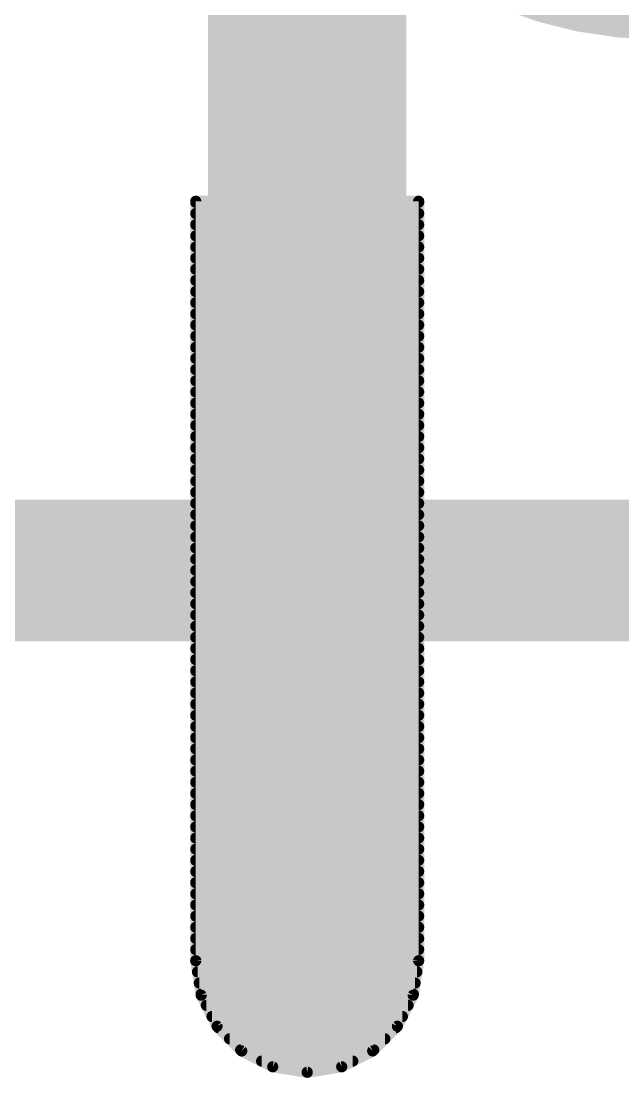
# Model space of a CAD drawing. Extents: x -5 to 103, y -6 to 58.
# Drawn here: x 17.123 to 17.663, y 25.175 to 26.122 of the extents above; entities that cross this region are included whole.
import ezdxf

# ---------------------------------------------------------------- set-up
doc = ezdxf.new("R2010")
doc.units = 0
for name, color, linetype in [('1', 12, 'CONTINUOUS'), ('21', 40, 'CONTINUOUS'), ('25', 40, 'CONTINUOUS')]:
    doc.layers.add(name, color=color, linetype=linetype)

# ---------------------------------------------------------------- blocks, each defined once
blk = doc.blocks.new('RECT')
blk.add_solid([(-0.5, -0.5), (0.5, -0.5), (-0.5, 0.5), (0.5, 0.5)])

msp = doc.modelspace()

# ---------------------------------------------------------------- linework, layer by layer
at = {"layer": '1'}
for points, const_width in [([(17.38, 25.53), (17.38, 27.286)], 0.1778), ([(17.48, 25.961), (17.28, 25.961)], 0.01), ([(17.28, 25.961), (17.28, 25.28)], 0.01), ([(17.28, 25.96), (17.48, 25.96)], 0.01), ([(17.48, 25.28), (17.48, 25.961)], 0.01), ([(17.28, 25.95), (17.48, 25.95)], 0.01), ([(17.28, 25.94), (17.48, 25.94)], 0.01), ([(17.28, 25.93), (17.48, 25.93)], 0.01), ([(17.28, 25.92), (17.48, 25.92)], 0.01), ([(17.28, 25.91), (17.48, 25.91)], 0.01), ([(17.28, 25.9), (17.48, 25.9)], 0.01), ([(17.28, 25.89), (17.48, 25.89)], 0.01), ([(17.28, 25.88), (17.48, 25.88)], 0.01), ([(17.28, 25.87), (17.48, 25.87)], 0.01), ([(17.28, 25.86), (17.48, 25.86)], 0.01), ([(17.28, 25.85), (17.48, 25.85)], 0.01), ([(17.28, 25.84), (17.48, 25.84)], 0.01), ([(17.28, 25.83), (17.48, 25.83)], 0.01), ([(17.28, 25.82), (17.48, 25.82)], 0.01), ([(17.28, 25.81), (17.48, 25.81)], 0.01), ([(17.28, 25.8), (17.48, 25.8)], 0.01), ([(17.28, 25.79), (17.48, 25.79)], 0.01), ([(17.28, 25.78), (17.48, 25.78)], 0.01), ([(17.28, 25.77), (17.48, 25.77)], 0.01), ([(17.28, 25.76), (17.48, 25.76)], 0.01), ([(17.28, 25.75), (17.48, 25.75)], 0.01), ([(17.28, 25.74), (17.48, 25.74)], 0.01), ([(17.28, 25.73), (17.48, 25.73)], 0.01), ([(17.28, 25.72), (17.48, 25.72)], 0.01), ([(17.28, 25.71), (17.48, 25.71)], 0.01), ([(17.28, 25.7), (17.48, 25.7)], 0.01), ([(17.28, 25.69), (17.48, 25.69)], 0.01), ([(17.28, 25.68), (17.48, 25.68)], 0.01), ([(17.28, 25.67), (17.48, 25.67)], 0.01), ([(17.28, 25.66), (17.48, 25.66)], 0.01), ([(17.28, 25.65), (17.48, 25.65)], 0.01), ([(17.28, 25.64), (17.48, 25.64)], 0.01), ([(17.28, 25.63), (17.48, 25.63)], 0.01), ([(17.28, 25.62), (17.48, 25.62)], 0.01), ([(17.28, 25.61), (17.48, 25.61)], 0.01), ([(17.28, 25.6), (17.48, 25.6)], 0.01), ([(17.28, 25.59), (17.48, 25.59)], 0.01), ([(17.28, 25.58), (17.48, 25.58)], 0.01), ([(17.28, 25.57), (17.48, 25.57)], 0.01), ([(17.28, 25.56), (17.48, 25.56)], 0.01), ([(17.28, 25.55), (17.48, 25.55)], 0.01), ([(17.28, 25.54), (17.48, 25.54)], 0.01), ([(17.28, 25.53), (17.48, 25.53)], 0.01), ([(17.28, 25.52), (17.48, 25.52)], 0.01), ([(17.28, 25.51), (17.48, 25.51)], 0.01), ([(17.28, 25.5), (17.48, 25.5)], 0.01), ([(17.28, 25.49), (17.48, 25.49)], 0.01), ([(17.28, 25.48), (17.48, 25.48)], 0.01), ([(17.28, 25.47), (17.48, 25.47)], 0.01), ([(17.28, 25.46), (17.48, 25.46)], 0.01), ([(17.28, 25.45), (17.48, 25.45)], 0.01), ([(17.28, 25.44), (17.48, 25.44)], 0.01), ([(17.28, 25.43), (17.48, 25.43)], 0.01), ([(17.28, 25.42), (17.48, 25.42)], 0.01), ([(17.28, 25.41), (17.48, 25.41)], 0.01), ([(17.28, 25.4), (17.48, 25.4)], 0.01), ([(17.28, 25.39), (17.48, 25.39)], 0.01), ([(17.28, 25.38), (17.48, 25.38)], 0.01), ([(17.28, 25.37), (17.48, 25.37)], 0.01), ([(17.28, 25.36), (17.48, 25.36)], 0.01), ([(17.28, 25.35), (17.48, 25.35)], 0.01), ([(17.28, 25.34), (17.48, 25.34)], 0.01), ([(17.28, 25.33), (17.48, 25.33)], 0.01), ([(17.28, 25.32), (17.48, 25.32)], 0.01), ([(17.28, 25.31), (17.48, 25.31)], 0.01), ([(17.28, 25.3), (17.48, 25.3)], 0.01), ([(17.28, 25.29), (17.48, 25.29)], 0.01), ([(17.28, 25.28), (17.2849, 25.2491)], 0.01), ([(17.28, 25.28), (17.48, 25.28)], 0.01), ([(17.4751, 25.2491), (17.48, 25.28)], 0.01), ([(17.2816, 25.27), (17.4784, 25.27)], 0.01), ([(17.2832, 25.26), (17.4768, 25.26)], 0.01), ([(17.2848, 25.25), (17.4752, 25.25)], 0.01), ([(17.2849, 25.2491), (17.2991, 25.2212)], 0.01), ([(17.4609, 25.2212), (17.4751, 25.2491)], 0.01), ([(17.2895, 25.24), (17.4705, 25.24)], 0.01), ([(17.2946, 25.23), (17.4654, 25.23)], 0.01), ([(17.2991, 25.2212), (17.3212, 25.1991)], 0.01), ([(17.3003, 25.22), (17.4597, 25.22)], 0.01), ([(17.4388, 25.1991), (17.4609, 25.2212)], 0.01), ([(17.3103, 25.21), (17.4497, 25.21)], 0.01), ([(17.3203, 25.2), (17.4397, 25.2)], 0.01), ([(17.3212, 25.1991), (17.3491, 25.1849)], 0.01), ([(17.4109, 25.1849), (17.4388, 25.1991)], 0.01), ([(17.3391, 25.19), (17.4209, 25.19)], 0.01), ([(17.3491, 25.1849), (17.38, 25.18)], 0.01), ([(17.38, 25.18), (17.4109, 25.1849)], 0.01)]:
    msp.add_lwpolyline(points, dxfattribs=dict(at, const_width=const_width))
for points, const_width in [([(17.28, 25.9635, 1), (17.28, 25.9585)], 0.005), ([(17.2825, 25.961, 1), (17.2775, 25.961)], 0.005), ([(17.28, 25.9625, 1), (17.28, 25.9575)], 0.005), ([(17.4825, 25.961, 1), (17.4775, 25.961)], 0.005), ([(17.48, 25.9585, 1), (17.48, 25.9635)], 0.005), ([(17.48, 25.9575, 1), (17.48, 25.9625)], 0.005), ([(17.28, 25.9525, 1), (17.28, 25.9475)], 0.005), ([(17.48, 25.9475, 1), (17.48, 25.9525)], 0.005), ([(17.28, 25.9425, 1), (17.28, 25.9375)], 0.005), ([(17.48, 25.9375, 1), (17.48, 25.9425)], 0.005), ([(17.28, 25.9325, 1), (17.28, 25.9275)], 0.005), ([(17.48, 25.9275, 1), (17.48, 25.9325)], 0.005), ([(17.28, 25.9225, 1), (17.28, 25.9175)], 0.005), ([(17.48, 25.9175, 1), (17.48, 25.9225)], 0.005), ([(17.28, 25.9125, 1), (17.28, 25.9075)], 0.005), ([(17.48, 25.9075, 1), (17.48, 25.9125)], 0.005), ([(17.28, 25.9025, 1), (17.28, 25.8975)], 0.005), ([(17.48, 25.8975, 1), (17.48, 25.9025)], 0.005), ([(17.28, 25.8925, 1), (17.28, 25.8875)], 0.005), ([(17.48, 25.8875, 1), (17.48, 25.8925)], 0.005), ([(17.28, 25.8825, 1), (17.28, 25.8775)], 0.005), ([(17.48, 25.8775, 1), (17.48, 25.8825)], 0.005), ([(17.28, 25.8725, 1), (17.28, 25.8675)], 0.005), ([(17.48, 25.8675, 1), (17.48, 25.8725)], 0.005), ([(17.28, 25.8625, 1), (17.28, 25.8575)], 0.005), ([(17.48, 25.8575, 1), (17.48, 25.8625)], 0.005), ([(17.28, 25.8525, 1), (17.28, 25.8475)], 0.005), ([(17.48, 25.8475, 1), (17.48, 25.8525)], 0.005), ([(17.28, 25.8425, 1), (17.28, 25.8375)], 0.005), ([(17.48, 25.8375, 1), (17.48, 25.8425)], 0.005), ([(17.28, 25.8325, 1), (17.28, 25.8275)], 0.005), ([(17.48, 25.8275, 1), (17.48, 25.8325)], 0.005), ([(17.28, 25.8225, 1), (17.28, 25.8175)], 0.005), ([(17.48, 25.8175, 1), (17.48, 25.8225)], 0.005), ([(17.28, 25.8125, 1), (17.28, 25.8075)], 0.005), ([(17.48, 25.8075, 1), (17.48, 25.8125)], 0.005), ([(17.28, 25.8025, 1), (17.28, 25.7975)], 0.005), ([(17.48, 25.7975, 1), (17.48, 25.8025)], 0.005), ([(17.28, 25.7925, 1), (17.28, 25.7875)], 0.005), ([(17.48, 25.7875, 1), (17.48, 25.7925)], 0.005), ([(17.28, 25.7825, 1), (17.28, 25.7775)], 0.005), ([(17.48, 25.7775, 1), (17.48, 25.7825)], 0.005), ([(17.28, 25.7725, 1), (17.28, 25.7675)], 0.005), ([(17.48, 25.7675, 1), (17.48, 25.7725)], 0.005), ([(17.28, 25.7625, 1), (17.28, 25.7575)], 0.005), ([(17.48, 25.7575, 1), (17.48, 25.7625)], 0.005), ([(17.28, 25.7525, 1), (17.28, 25.7475)], 0.005), ([(17.48, 25.7475, 1), (17.48, 25.7525)], 0.005), ([(17.28, 25.7425, 1), (17.28, 25.7375)], 0.005), ([(17.48, 25.7375, 1), (17.48, 25.7425)], 0.005), ([(17.28, 25.7325, 1), (17.28, 25.7275)], 0.005), ([(17.48, 25.7275, 1), (17.48, 25.7325)], 0.005), ([(17.28, 25.7225, 1), (17.28, 25.7175)], 0.005), ([(17.48, 25.7175, 1), (17.48, 25.7225)], 0.005), ([(17.28, 25.7125, 1), (17.28, 25.7075)], 0.005), ([(17.48, 25.7075, 1), (17.48, 25.7125)], 0.005), ([(17.28, 25.7025, 1), (17.28, 25.6975)], 0.005), ([(17.48, 25.6975, 1), (17.48, 25.7025)], 0.005), ([(17.28, 25.6925, 1), (17.28, 25.6875)], 0.005), ([(17.48, 25.6875, 1), (17.48, 25.6925)], 0.005), ([(17.28, 25.6825, 1), (17.28, 25.6775)], 0.005), ([(17.48, 25.6775, 1), (17.48, 25.6825)], 0.005), ([(17.28, 25.6725, 1), (17.28, 25.6675)], 0.005), ([(17.48, 25.6675, 1), (17.48, 25.6725)], 0.005), ([(17.28, 25.6625, 1), (17.28, 25.6575)], 0.005), ([(17.48, 25.6575, 1), (17.48, 25.6625)], 0.005), ([(17.28, 25.6525, 1), (17.28, 25.6475)], 0.005), ([(17.48, 25.6475, 1), (17.48, 25.6525)], 0.005), ([(17.28, 25.6425, 1), (17.28, 25.6375)], 0.005), ([(17.48, 25.6375, 1), (17.48, 25.6425)], 0.005), ([(17.28, 25.6325, 1), (17.28, 25.6275)], 0.005), ([(17.48, 25.6275, 1), (17.48, 25.6325)], 0.005), ([(17.28, 25.6225, 1), (17.28, 25.6175)], 0.005), ([(17.48, 25.6175, 1), (17.48, 25.6225)], 0.005), ([(17.28, 25.6125, 1), (17.28, 25.6075)], 0.005), ([(17.48, 25.6075, 1), (17.48, 25.6125)], 0.005), ([(17.28, 25.6025, 1), (17.28, 25.5975)], 0.005), ([(17.48, 25.5975, 1), (17.48, 25.6025)], 0.005), ([(17.28, 25.5925, 1), (17.28, 25.5875)], 0.005), ([(17.48, 25.5875, 1), (17.48, 25.5925)], 0.005), ([(17.28, 25.5825, 1), (17.28, 25.5775)], 0.005), ([(17.48, 25.5775, 1), (17.48, 25.5825)], 0.005), ([(17.28, 25.5725, 1), (17.28, 25.5675)], 0.005), ([(17.3356, 25.53, 1), (17.4245, 25.53)], 0.0889), ([(17.48, 25.5675, 1), (17.48, 25.5725)], 0.005), ([(17.28, 25.5625, 1), (17.28, 25.5575)], 0.005), ([(17.48, 25.5575, 1), (17.48, 25.5625)], 0.005), ([(17.28, 25.5525, 1), (17.28, 25.5475)], 0.005), ([(17.48, 25.5475, 1), (17.48, 25.5525)], 0.005), ([(17.28, 25.5425, 1), (17.28, 25.5375)], 0.005), ([(17.48, 25.5375, 1), (17.48, 25.5425)], 0.005), ([(17.28, 25.5325, 1), (17.28, 25.5275)], 0.005), ([(17.48, 25.5275, 1), (17.48, 25.5325)], 0.005), ([(17.28, 25.5225, 1), (17.28, 25.5175)], 0.005), ([(17.48, 25.5175, 1), (17.48, 25.5225)], 0.005), ([(17.28, 25.5125, 1), (17.28, 25.5075)], 0.005), ([(17.48, 25.5075, 1), (17.48, 25.5125)], 0.005), ([(17.28, 25.5025, 1), (17.28, 25.4975)], 0.005), ([(17.48, 25.4975, 1), (17.48, 25.5025)], 0.005), ([(17.28, 25.4925, 1), (17.28, 25.4875)], 0.005), ([(17.48, 25.4875, 1), (17.48, 25.4925)], 0.005), ([(17.28, 25.4825, 1), (17.28, 25.4775)], 0.005), ([(17.48, 25.4775, 1), (17.48, 25.4825)], 0.005), ([(17.28, 25.4725, 1), (17.28, 25.4675)], 0.005), ([(17.48, 25.4675, 1), (17.48, 25.4725)], 0.005), ([(17.28, 25.4625, 1), (17.28, 25.4575)], 0.005), ([(17.48, 25.4575, 1), (17.48, 25.4625)], 0.005), ([(17.28, 25.4525, 1), (17.28, 25.4475)], 0.005), ([(17.48, 25.4475, 1), (17.48, 25.4525)], 0.005), ([(17.28, 25.4425, 1), (17.28, 25.4375)], 0.005), ([(17.48, 25.4375, 1), (17.48, 25.4425)], 0.005), ([(17.28, 25.4325, 1), (17.28, 25.4275)], 0.005), ([(17.48, 25.4275, 1), (17.48, 25.4325)], 0.005), ([(17.28, 25.4225, 1), (17.28, 25.4175)], 0.005), ([(17.48, 25.4175, 1), (17.48, 25.4225)], 0.005), ([(17.28, 25.4125, 1), (17.28, 25.4075)], 0.005), ([(17.48, 25.4075, 1), (17.48, 25.4125)], 0.005), ([(17.28, 25.4025, 1), (17.28, 25.3975)], 0.005), ([(17.48, 25.3975, 1), (17.48, 25.4025)], 0.005), ([(17.28, 25.3925, 1), (17.28, 25.3875)], 0.005), ([(17.48, 25.3875, 1), (17.48, 25.3925)], 0.005), ([(17.28, 25.3825, 1), (17.28, 25.3775)], 0.005), ([(17.48, 25.3775, 1), (17.48, 25.3825)], 0.005), ([(17.28, 25.3725, 1), (17.28, 25.3675)], 0.005), ([(17.48, 25.3675, 1), (17.48, 25.3725)], 0.005), ([(17.28, 25.3625, 1), (17.28, 25.3575)], 0.005), ([(17.48, 25.3575, 1), (17.48, 25.3625)], 0.005), ([(17.28, 25.3525, 1), (17.28, 25.3475)], 0.005), ([(17.48, 25.3475, 1), (17.48, 25.3525)], 0.005), ([(17.28, 25.3425, 1), (17.28, 25.3375)], 0.005), ([(17.48, 25.3375, 1), (17.48, 25.3425)], 0.005), ([(17.28, 25.3325, 1), (17.28, 25.3275)], 0.005), ([(17.48, 25.3275, 1), (17.48, 25.3325)], 0.005), ([(17.28, 25.3225, 1), (17.28, 25.3175)], 0.005), ([(17.48, 25.3175, 1), (17.48, 25.3225)], 0.005), ([(17.28, 25.3125, 1), (17.28, 25.3075)], 0.005), ([(17.48, 25.3075, 1), (17.48, 25.3125)], 0.005), ([(17.28, 25.3025, 1), (17.28, 25.2975)], 0.005), ([(17.48, 25.2975, 1), (17.48, 25.3025)], 0.005), ([(17.28, 25.2925, 1), (17.28, 25.2875)], 0.005), ([(17.48, 25.2875, 1), (17.48, 25.2925)], 0.005), ([(17.2825, 25.2804, 1), (17.2775, 25.2796)], 0.005), ([(17.28, 25.2825, 1), (17.28, 25.2775)], 0.005), ([(17.2775, 25.28, 1), (17.2825, 25.28)], 0.005), ([(17.4825, 25.2796, 1), (17.4775, 25.2804)], 0.005), ([(17.4775, 25.28, 1), (17.4825, 25.28)], 0.005), ([(17.48, 25.2775, 1), (17.48, 25.2825)], 0.005), ([(17.2816, 25.2725, 1), (17.2816, 25.2675)], 0.005), ([(17.4784, 25.2675, 1), (17.4784, 25.2725)], 0.005), ([(17.2832, 25.2625, 1), (17.2832, 25.2575)], 0.005), ([(17.4768, 25.2575, 1), (17.4768, 25.2625)], 0.005), ([(17.2848, 25.2525, 1), (17.2848, 25.2475)], 0.005), ([(17.2824, 25.2487, 1), (17.2874, 25.2495)], 0.005), ([(17.2871, 25.2502, 1), (17.2827, 25.248)], 0.005), ([(17.4726, 25.2495, 1), (17.4776, 25.2487)], 0.005), ([(17.4773, 25.248, 1), (17.4729, 25.2502)], 0.005), ([(17.4752, 25.2475, 1), (17.4752, 25.2525)], 0.005), ([(17.2895, 25.2425, 1), (17.2895, 25.2375)], 0.005), ([(17.4705, 25.2375, 1), (17.4705, 25.2425)], 0.005), ([(17.2946, 25.2325, 1), (17.2946, 25.2275)], 0.005), ([(17.4654, 25.2275, 1), (17.4654, 25.2325)], 0.005), ([(17.3009, 25.223, 1), (17.2973, 25.2195)], 0.005), ([(17.2969, 25.2201, 1), (17.3013, 25.2224)], 0.005), ([(17.3003, 25.2225, 1), (17.3003, 25.2175)], 0.005), ([(17.4587, 25.2224, 1), (17.4631, 25.2201)], 0.005), ([(17.4627, 25.2195, 1), (17.4591, 25.223)], 0.005), ([(17.4597, 25.2175, 1), (17.4597, 25.2225)], 0.005), ([(17.3103, 25.2125, 1), (17.3103, 25.2075)], 0.005), ([(17.4497, 25.2075, 1), (17.4497, 25.2125)], 0.005), ([(17.3203, 25.2025, 1), (17.3203, 25.1975)], 0.005), ([(17.3224, 25.2013, 1), (17.3201, 25.1969)], 0.005), ([(17.4399, 25.1969, 1), (17.4376, 25.2013)], 0.005), ([(17.4397, 25.1975, 1), (17.4397, 25.2025)], 0.005), ([(17.3195, 25.1973, 1), (17.323, 25.2009)], 0.005), ([(17.3391, 25.1925, 1), (17.3391, 25.1875)], 0.005), ([(17.4209, 25.1875, 1), (17.4209, 25.1925)], 0.005), ([(17.437, 25.2009, 1), (17.4405, 25.1973)], 0.005), ([(17.3495, 25.1874, 1), (17.3487, 25.1824)], 0.005), ([(17.348, 25.1827, 1), (17.3502, 25.1871)], 0.005), ([(17.3796, 25.1825, 1), (17.3804, 25.1775)], 0.005), ([(17.3796, 25.1775, 1), (17.3804, 25.1825)], 0.005), ([(17.4098, 25.1871, 1), (17.412, 25.1827)], 0.005), ([(17.4113, 25.1824, 1), (17.4105, 25.1874)], 0.005)]:
    msp.add_lwpolyline(points, format="xyb", dxfattribs=dict(at, const_width=const_width))
at = {"layer": '21', "const_width": 0.127}
msp.add_lwpolyline([(19.28, 25.63), (16.28, 25.63)], dxfattribs=at)
at = {"layer": '25', "const_width": 0.1016}
msp.add_lwpolyline([(17.3708, 26.4814, 1), (18.0199, 26.4814)], format="xyb", dxfattribs=at)

# ---------------------------------------------------------------- block references
at = {"layer": '1', "xscale": 0.1, "yscale": 0.1, "rotation": 180}
msp.add_blockref('RECT', (17.38, 25.53), dxfattribs=at)

doc.saveas('drawing.dxf')
